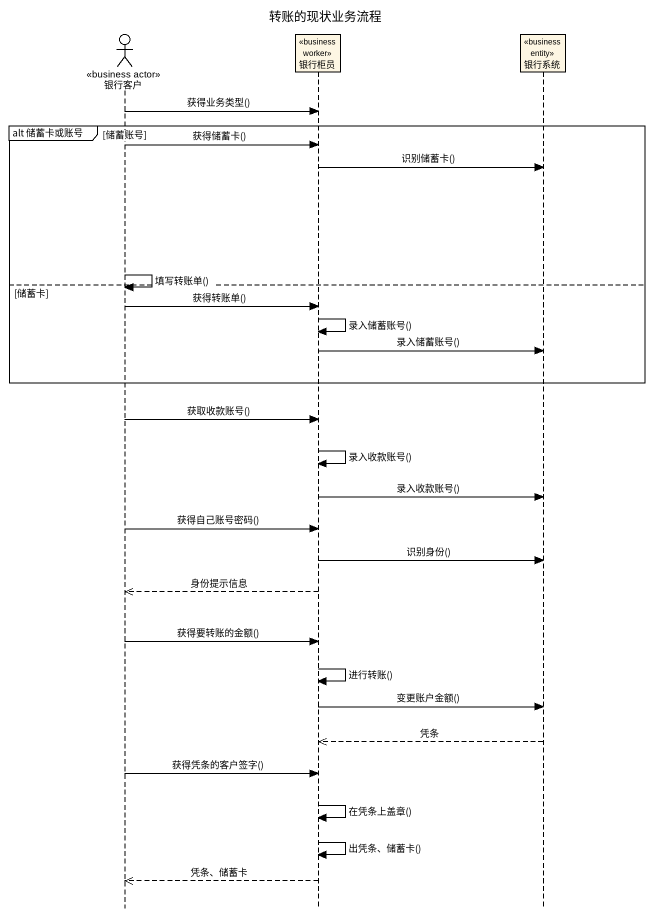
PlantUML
@startuml
title 转账的现状业务流程
hide footbox
actor 银行客户 <<business actor>>
participant 银行柜员 <<business worker>>
participant 银行系统 <<business entity>>

银行客户 -> 银行柜员 : 获得业务类型()
group alt 储蓄卡或账号 [储蓄账号]
  银行客户 -> 银行柜员 : 获得储蓄卡()
  银行柜员 -> 银行系统 : 识别储蓄卡()
  银行客户 -> 银行客户 : 填写转账单()
else 储蓄卡
  银行客户 -> 银行柜员 : 获得转账单()
  银行柜员 -> 银行柜员 : 录入储蓄账号()
  银行柜员 -> 银行系统 : 录入储蓄账号()
end
银行客户 -> 银行柜员 : 获取收款账号()
银行柜员 -> 银行柜员 : 录入收款账号()
银行柜员 -> 银行系统 : 录入收款账号()
银行客户 -> 银行柜员 : 获得自己账号密码()
银行柜员 -> 银行系统 : 识别身份()
银行柜员 -->> 银行客户 : 身份提示信息
银行客户 -> 银行柜员 : 获得要转账的金额()
银行柜员 -> 银行柜员 : 进行转账()
银行柜员 -> 银行系统 : 变更账户金额()
银行系统 -->> 银行柜员 : 凭条
银行客户 -> 银行柜员 : 获得凭条的客户签字()
银行柜员 -> 银行柜员 : 在凭条上盖章()
银行柜员 -> 银行柜员 : 出凭条、储蓄卡()
银行柜员 -->> 银行客户 : 凭条、储蓄卡
@enduml
